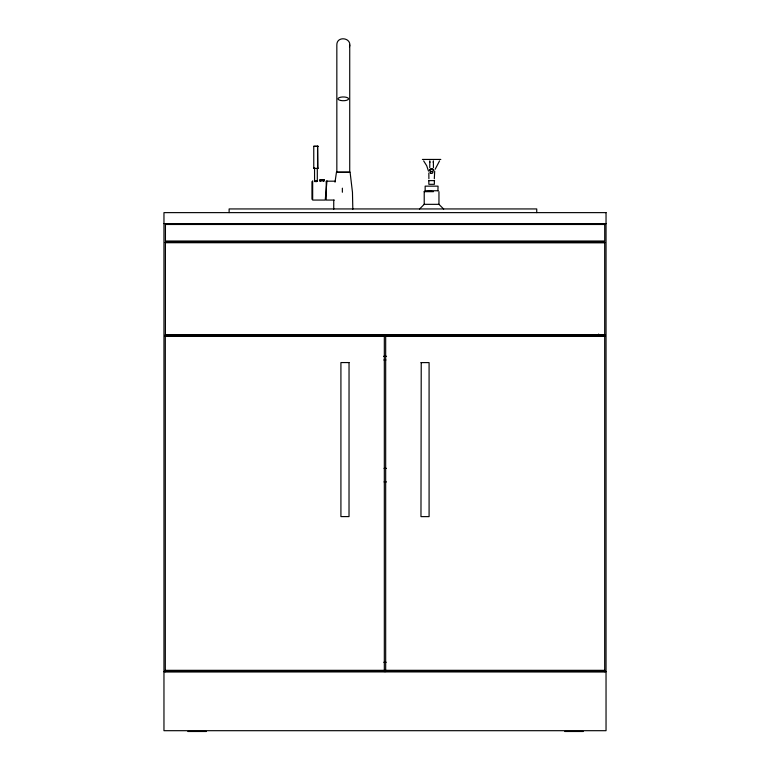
<?xml version="1.0" encoding="UTF-8"?>
<svg xmlns="http://www.w3.org/2000/svg" width="770" height="770" viewBox="0 0 770 770"><rect width="100%" height="100%" fill="white"/><g stroke="black" fill="none" stroke-linecap="round" stroke-linejoin="round"><path stroke-width="1.16" d="M352.824 209.238L352.467 192.298L350.081 172.105L336.48 172.105L335.017 182.163M333.747 200.2L333.737 209.238M428.89 178.736L428.832 173.019M326.981 180.806L325.229 200.065L312.668 200.065L312.668 180.806M349.513 46.691C352.198 37.586 336.586 35.507 336.837 45.007L336.837 172.336L349.724 172.336L349.724 45.007M429.824 160.834L429.756 167.629M433.192 162.22L433.385 160.815M433.385 161.777L433.443 167.629M434.694 171.133L434.319 178.736M435.156 169.285L439.555 160.882M419.486 209.074L424.222 204.339L438.958 204.339L443.693 209.074M433.058 171.055L433.385 170.786A2.06 1.261 0 0 0 432.788 169.121A2.06 1.261 0 0 0 430.026 169.342A2.06 1.261 0 0 0 430.141 171.055M313.765 146.29L318.125 146.319L313.765 146.29L313.765 168.178L315.363 168.438M313.765 168.178L314.545 168.033L314.574 181.547L316.768 181.605M319.925 179.891L324.247 180.045L319.925 179.891L319.954 181.114L323.968 180.806M317.471 168.332L318.125 168.216L317.577 168.081M317.163 168.389L317.769 168.361M314.545 180.806L317.577 180.854M316.768 168.428L317.394 168.418M432.134 171.383L431.065 171.383M316.316 168.447L316.922 168.466M315.815 168.495L316.383 168.495M425.156 190.748L425.156 186.148L438.053 186.148L437.918 190.758M422.393 159.438L440.815 159.438M428.611 180.623L434.598 180.623M326.23 181.181L335.441 181.181M425.088 190.748L431.595 190.748M438.053 190.748L428.322 190.748M424.145 191.672L433.5 191.672M334.296 200.065L326.23 200.065L326.23 181.508M163.962 223.589L606.038 223.675M165.406 241.944L604.691 241.953L604.691 334.95L165.406 334.94L165.406 241.944L604.691 242.117M165.406 242.194L604.691 242.271L165.406 242.367M165.406 242.463L604.691 242.569M165.406 242.675L604.691 242.675M165.406 334.623L604.691 334.623M165.406 334.729L604.691 334.729M165.309 335.489L384.326 335.373M384.326 335.556L165.309 335.633L384.326 335.72M385.674 335.518L604.691 335.585M385.674 335.662L604.691 335.749M165.309 335.922L384.326 335.816M385.674 335.855L604.691 335.961M165.309 336.038L384.326 336.038M385.674 336.067L604.691 336.067M165.309 336.269L384.326 336.153M385.674 336.182L604.691 336.307M383.527 356.298L386.53 356.298M383.835 359.985L385.934 359.985M420.978 362.603L429.083 362.603L429.092 516.622L420.969 516.622L421.228 362.603M384.028 468.362L386.434 468.362M384.028 481.914L386.434 481.914M383.797 662.267L386.203 662.267M165.309 670.343L384.326 670.343M385.674 670.343L604.691 670.343M165.309 670.564L384.326 670.564M385.674 670.554L604.691 670.564M165.309 670.766L384.326 670.766M385.674 670.766L604.691 670.766M165.309 670.959L384.326 670.959M385.674 670.959L604.691 670.959M165.309 671.142L384.326 671.142M385.674 671.142L604.691 671.142M165.309 671.305L384.326 671.305M385.674 671.296L604.691 671.305M165.309 671.44L384.326 671.44M385.674 671.44L604.691 671.44M165.309 671.661L384.326 671.565M385.674 671.565L604.691 671.661M163.962 671.748L606.038 671.748M187.832 731.5L206.331 731.5M564.756 731.5L583.256 731.5M315.835 168.447L314.314 168.399M317.894 168.062L317.635 146.117M423.644 160.882L426.686 165.723L428.505 171.133M429.824 161.777L430.007 162.22M604.691 671.787L604.691 335.402L385.674 335.402L385.674 671.787M598.675 334.065L598.675 336.471M536.738 212.626L536.738 208.94L229.123 208.94L229.123 212.626M438.958 191.672L438.958 204.339M434.367 180.623L434.367 184.309L428.842 184.309L428.842 180.623M424.222 191.672L424.222 204.339M384.326 335.364L384.326 671.787M342.361 188.178L342.361 192.25M323.968 179.891L323.833 181.133M323.747 180.219L323.747 181.133M320.06 180.219L320.06 181.133M317.558 146.502L317.558 168.399M317.298 168.361L317.298 181.133M311.966 181.585L311.966 199.286M165.309 335.364L165.309 671.787M430.007 170.728A1.838 1.126 0 0 1 431.604 169.025A1.838 1.126 0 0 1 433.192 170.728M606.038 212.626L163.962 212.626L163.962 730.692L606.038 730.692L606.038 212.626M604.72 224.484L165.434 224.484L165.434 241.02L604.72 241.02L604.72 224.484M349.022 362.564L340.918 362.564L340.918 516.593L349.022 516.593L349.041 362.564M340.638 100.475A5.294 1.896 0 0 0 348.579 98.839A5.294 1.896 0 0 0 340.638 97.203A5.294 1.896 0 0 0 340.638 100.475M430.748 173.279A1.444 0.886 0 0 0 432.913 172.509A1.444 0.886 0 0 0 430.748 171.749A1.444 0.886 0 0 0 430.748 173.279"/></g></svg>
